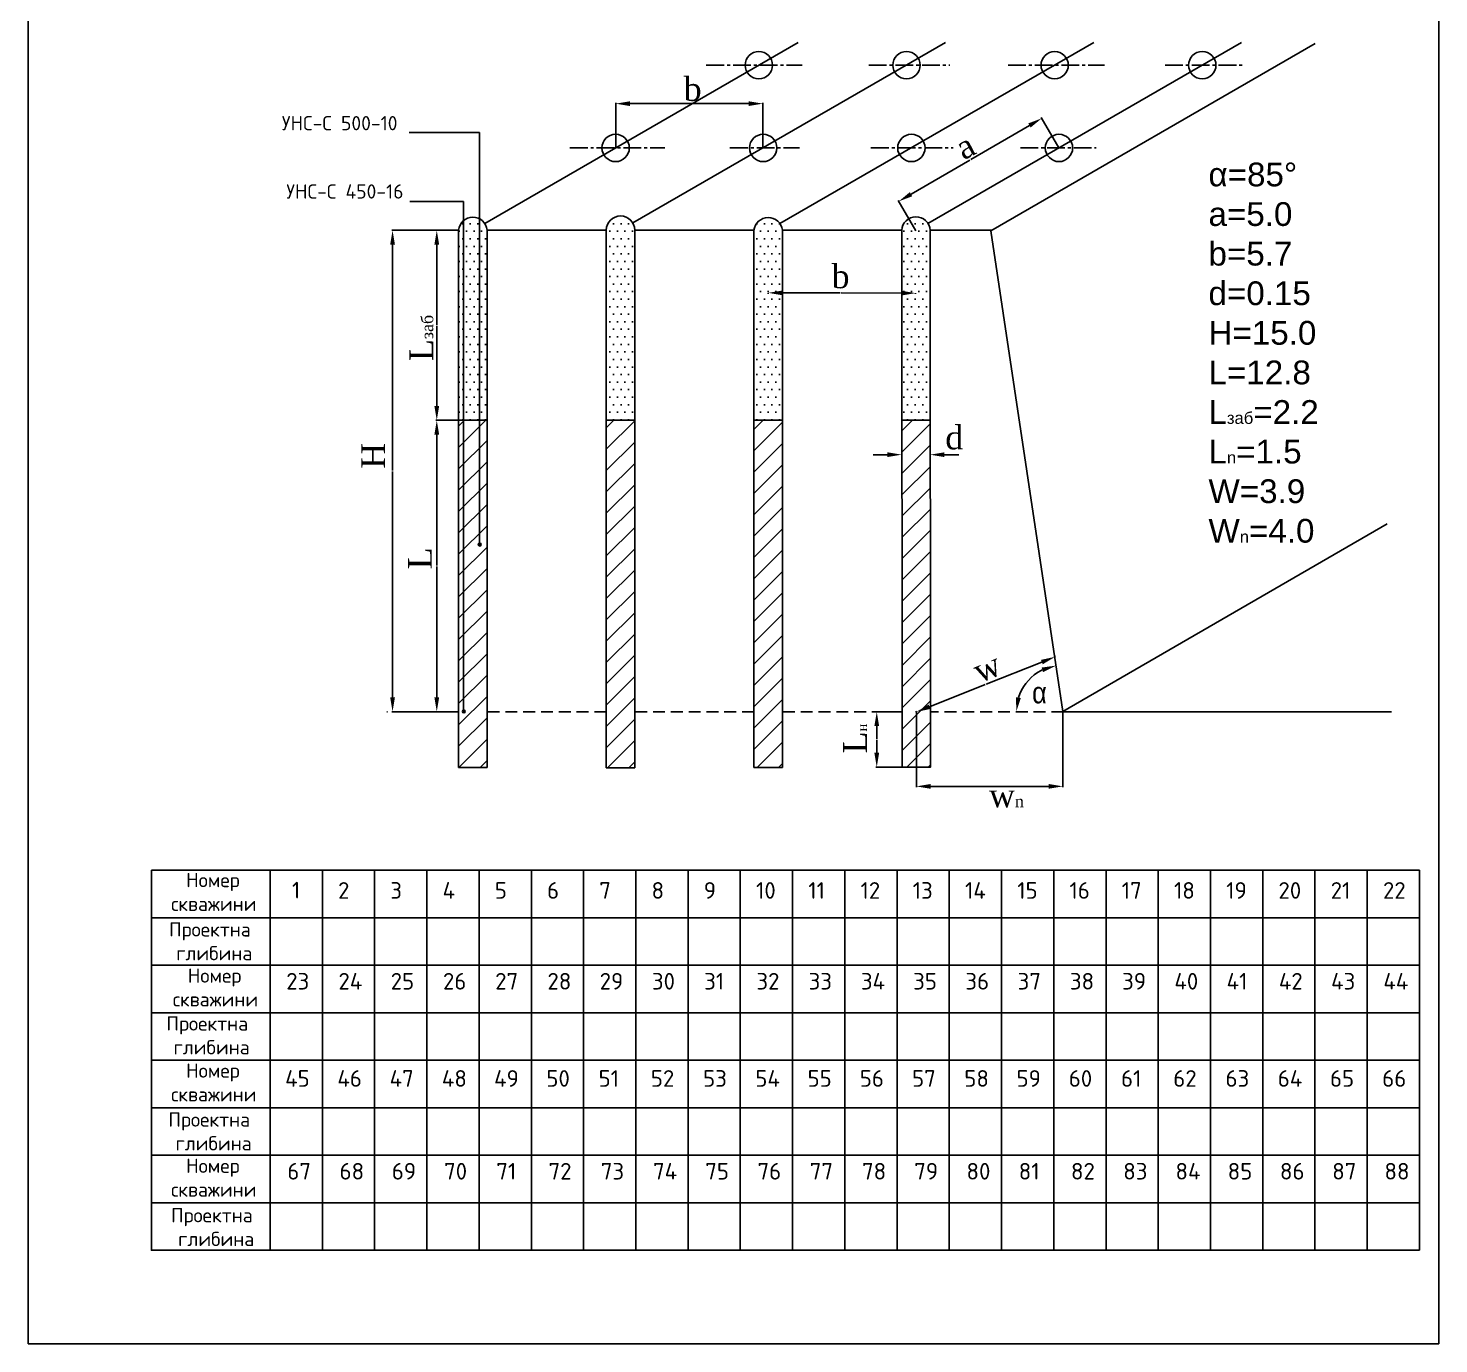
# Model space of a CAD drawing. Header units: metres. Extents: x -151 to 671, y 3490 to 3917.
# Drawn here: x 373.8 to 670.8, y 3497.3 to 3774.3 of the extents above; entities that cross this region are included whole.
import ezdxf

# ---------------------------------------------------------------- set-up
doc = ezdxf.new("R2010")
doc.units = ezdxf.units.M
doc.header["$LTSCALE"] = 5
doc.linetypes.add('CENTER2', pattern=[1.125, 0.75, -0.125, 0.125, -0.125])
doc.linetypes.add('DASHED', pattern=[0.75, 0.5, -0.25])
doc.styles.get("Standard").update_dxf_attribs({"font": 'simplex.shx'})
doc.styles.add('СПДС', font='isocpeur.ttf')
doc.dimstyles.get("Standard").update_dxf_attribs({"dimtxt": 0.18, "dimasz": 0.18, "dimexe": 0.18, "dimexo": 0.0625, "dimgap": 0.09, "dimtad": 0, "dimtih": 1, "dimtoh": 1, "dimdec": 4, "dimzin": 0, "dimdsep": 46, "dimtxsty": 'Standard', "dimcen": 0.09, "dimadec": 0, "dimazin": 0, "dimtfac": 1, "dimtdec": 4, "dimtofl": 0, "dimtmove": 0, "dimatfit": 3, "dimfxl": 1, "dimtolj": 1, "dimtzin": 0, "dimarcsym": 0})

# ---------------------------------------------------------------- blocks, each defined once
blk = doc.blocks.new('*D136')
at = {"color": 0, "lineweight": -2, "transparency": 16777216}
for p, q in [((497.5, 3749.15), (497.5, 3758.6)), ((500.5, 3758.42), (525.47, 3758.42)), ((528.47, 3749.15), (528.47, 3758.6))]:
    blk.add_line(p, q, dxfattribs=at)
at = {"color": 0, "transparency": 16777216}
for points in [[(500.5, 3758.92), (500.5, 3757.92), (497.5, 3758.42)], [(525.47, 3758.92), (525.47, 3757.92), (528.47, 3758.42)]]:
    blk.add_solid(points, dxfattribs=at)
at = {"layer": 'Defpoints', "color": 0, "transparency": 16777216}
for p in [(528.47, 3758.42), (497.5, 3749.09), (528.47, 3749.09)]:
    blk.add_point(p, dxfattribs=at)
at = {"color": 0, "transparency": 16777216, "insert": (512.99, 3758.52), "char_height": 0.0001, "attachment_point": 5}
blk.add_mtext('\\A1;b', dxfattribs=at)
blk = doc.blocks.new('*D137')
at = {"color": 0, "lineweight": -2, "transparency": 16777216}
for p, q in [((557.72, 3731.74), (557.72, 3684.34)), ((563.72, 3731.74), (563.72, 3684.34)), ((554.72, 3684.52), (551.72, 3684.52)), ((566.72, 3684.52), (569.72, 3684.52))]:
    blk.add_line(p, q, dxfattribs=at)
at = {"color": 0, "transparency": 16777216}
for points in [[(554.72, 3685.02), (554.72, 3684.02), (557.72, 3684.52)], [(566.72, 3685.02), (566.72, 3684.02), (563.72, 3684.52)]]:
    blk.add_solid(points, dxfattribs=at)
at = {"layer": 'Defpoints', "color": 0, "transparency": 16777216}
for p in [(557.72, 3731.8), (563.72, 3731.8), (557.72, 3684.52)]:
    blk.add_point(p, dxfattribs=at)
at = {"color": 0, "transparency": 16777216, "insert": (560.72, 3684.62), "char_height": 0.0001, "attachment_point": 5}
blk.add_mtext('\\A1;d', dxfattribs=at)
blk = doc.blocks.new('*D134')
at = {"color": 0, "lineweight": -2, "transparency": 16777216}
for p, q in [((529.63, 3718.55), (529.63, 3718.41)), ((532.63, 3718.58), (544.79, 3718.56)), ((557.61, 3718.53), (544.99, 3718.56)), ((560.61, 3718.49), (560.61, 3718.35))]:
    blk.add_line(p, q, dxfattribs=at)
at = {"color": 0, "transparency": 16777216}
for points in [[(532.63, 3719.08), (532.63, 3718.08), (529.63, 3718.59)], [(557.61, 3719.03), (557.61, 3718.03), (560.61, 3718.53)]]:
    blk.add_solid(points, dxfattribs=at)
at = {"layer": 'Defpoints', "color": 0, "transparency": 16777216}
for p in [(529.63, 3718.61), (560.61, 3718.55), (560.61, 3718.53)]:
    blk.add_point(p, dxfattribs=at)
at = {"color": 0, "transparency": 16777216, "insert": (544.89, 3718.56), "char_height": 0.0001, "attachment_point": 5}
blk.add_mtext('\\A1;b', dxfattribs=at)
blk = doc.blocks.new('*D138')
at = {"color": 0, "lineweight": -2, "transparency": 16777216}
for p, q in [((590.81, 3749.14), (587.12, 3755.49)), ((584.62, 3753.83), (572.25, 3746.64)), ((559.69, 3739.35), (572.06, 3746.53)), ((560.69, 3731.65), (557, 3738))]:
    blk.add_line(p, q, dxfattribs=at)
at = {"color": 0, "transparency": 16777216}
for points in [[(584.37, 3754.26), (584.87, 3753.4), (587.22, 3755.33)], [(559.43, 3739.78), (559.94, 3738.92), (557.09, 3737.84)]]:
    blk.add_solid(points, dxfattribs=at)
at = {"layer": 'Defpoints', "color": 0, "transparency": 16777216}
for p in [(587.22, 3755.33), (590.84, 3749.09), (560.72, 3731.6)]:
    blk.add_point(p, dxfattribs=at)
at = {"color": 0, "transparency": 16777216, "insert": (572.15, 3746.59), "char_height": 0.001, "attachment_point": 5}
blk.add_mtext('\\A1;34.8345', dxfattribs=at)
blk = doc.blocks.new('*D139')
at = {"color": 0, "lineweight": -2, "transparency": 16777216}
for start, end in [(122.9007, 162.4064), (116.1276, 122.8735)]:
    blk.add_arc((591.65, 3630.41), 9.81, start, end, dxfattribs=at)
at = {"color": 0, "transparency": 16777216}
for points in [[(587.18, 3639.7), (587.48, 3638.74), (590.2, 3640.11)], [(582.8, 3633.3), (581.81, 3633.45), (581.84, 3630.41)]]:
    blk.add_solid(points, dxfattribs=at)
at = {"layer": 'Defpoints', "color": 0, "transparency": 16777216}
for p in [(576.46, 3731.65), (582.92, 3634.89), (563.72, 3630.41), (591.64, 3630.48), (591.76, 3630.41)]:
    blk.add_point(p, dxfattribs=at)
at = {"color": 0, "transparency": 16777216, "insert": (586.33, 3638.65), "char_height": 0.001, "attachment_point": 5}
blk.add_mtext('\\A1;81°', dxfattribs=at)
blk = doc.blocks.new('*D140')
at = {"color": 0, "lineweight": -2, "transparency": 16777216}
for p, q in [((560.81, 3630.29), (560.81, 3614.51)), ((591.67, 3630.35), (591.67, 3614.51)), ((563.81, 3614.69), (588.67, 3614.69))]:
    blk.add_line(p, q, dxfattribs=at)
at = {"color": 0, "transparency": 16777216}
for points in [[(563.81, 3615.19), (563.81, 3614.19), (560.81, 3614.69)], [(588.67, 3615.19), (588.67, 3614.19), (591.67, 3614.69)]]:
    blk.add_solid(points, dxfattribs=at)
at = {"layer": 'Defpoints', "color": 0, "transparency": 16777216}
for p in [(560.81, 3630.36), (591.67, 3630.41), (591.67, 3614.69)]:
    blk.add_point(p, dxfattribs=at)
at = {"color": 0, "transparency": 16777216, "insert": (576.24, 3614.79), "char_height": 0.0001, "attachment_point": 5}
blk.add_mtext('\\A1;30.8616', dxfattribs=at)
blk = doc.blocks.new('*D135')
at = {"color": 0, "lineweight": -2, "transparency": 16777216}
for p, q in [((590.03, 3641.96), (589.96, 3642.12)), ((587.24, 3640.85), (575.51, 3636.19)), ((563.57, 3631.46), (575.3, 3636.11)), ((560.78, 3630.35), (560.72, 3630.52))]:
    blk.add_line(p, q, dxfattribs=at)
at = {"color": 0, "transparency": 16777216}
for points in [[(587.05, 3641.32), (587.42, 3640.39), (590.03, 3641.96)], [(563.39, 3631.92), (563.76, 3630.99), (560.78, 3630.35)]]:
    blk.add_solid(points, dxfattribs=at)
at = {"layer": 'Defpoints', "color": 0, "transparency": 16777216}
for p in [(590.03, 3641.96), (590.05, 3641.9), (560.81, 3630.29)]:
    blk.add_point(p, dxfattribs=at)
at = {"color": 0, "transparency": 16777216, "insert": (575.4, 3636.15), "char_height": 0.0001, "attachment_point": 5}
blk.add_mtext('\\A1;31.4616', dxfattribs=at)
blk = doc.blocks.new('*D141')
at = {"color": 0, "lineweight": -2, "transparency": 16777216}
for p, q in [((464.37, 3731.76), (459.65, 3731.76)), ((459.83, 3728.76), (459.83, 3711.86)), ((459.83, 3694.76), (459.83, 3711.66)), ((464.44, 3691.76), (459.65, 3691.76))]:
    blk.add_line(p, q, dxfattribs=at)
at = {"color": 0, "transparency": 16777216}
for points in [[(459.33, 3728.76), (460.33, 3728.76), (459.83, 3731.76)], [(459.33, 3694.76), (460.33, 3694.76), (459.83, 3691.76)]]:
    blk.add_solid(points, dxfattribs=at)
at = {"layer": 'Defpoints', "color": 0, "transparency": 16777216}
for p in [(464.43, 3731.76), (459.83, 3691.76), (464.51, 3691.76)]:
    blk.add_point(p, dxfattribs=at)
at = {"color": 0, "transparency": 16777216, "insert": (459.83, 3711.76), "char_height": 0.0001, "attachment_point": 5}
blk.add_mtext('\\A1;39.9941', dxfattribs=at)
blk = doc.blocks.new('*D142')
at = {"color": 0, "lineweight": -2, "transparency": 16777216}
for p, q in [((464.37, 3691.76), (459.65, 3691.76)), ((459.83, 3688.76), (459.83, 3661.19)), ((459.83, 3633.41), (459.83, 3660.99)), ((464.37, 3630.41), (459.65, 3630.41))]:
    blk.add_line(p, q, dxfattribs=at)
at = {"color": 0, "transparency": 16777216}
for points in [[(459.33, 3688.76), (460.33, 3688.76), (459.83, 3691.76)], [(459.33, 3633.41), (460.33, 3633.41), (459.83, 3630.41)]]:
    blk.add_solid(points, dxfattribs=at)
at = {"layer": 'Defpoints', "color": 0, "transparency": 16777216}
for p in [(464.43, 3691.76), (459.83, 3630.41), (464.43, 3630.41)]:
    blk.add_point(p, dxfattribs=at)
at = {"color": 0, "transparency": 16777216, "insert": (459.83, 3661.09), "char_height": 0.0001, "attachment_point": 5}
blk.add_mtext('\\A1;61.3489', dxfattribs=at)
blk = doc.blocks.new('*D143')
at = {"color": 0, "lineweight": -2, "transparency": 16777216}
for p, q in [((464.37, 3731.76), (450.34, 3731.76)), ((450.52, 3728.76), (450.52, 3681.18)), ((450.52, 3633.41), (450.52, 3680.98)), ((464.31, 3630.41), (450.34, 3630.41))]:
    blk.add_line(p, q, dxfattribs=at)
at = {"color": 0, "transparency": 16777216}
for points in [[(450.02, 3728.76), (451.02, 3728.76), (450.52, 3731.76)], [(450.02, 3633.41), (451.02, 3633.41), (450.52, 3630.41)]]:
    blk.add_solid(points, dxfattribs=at)
at = {"layer": 'Defpoints', "color": 0, "transparency": 16777216}
for p in [(464.43, 3731.76), (450.52, 3630.41), (464.37, 3630.41)]:
    blk.add_point(p, dxfattribs=at)
at = {"color": 0, "transparency": 16777216, "insert": (450.52, 3681.08), "char_height": 0.0001, "attachment_point": 5}
blk.add_mtext('\\A1;101.3430', dxfattribs=at)
blk = doc.blocks.new('*D144')
at = {"color": 0, "lineweight": -2, "transparency": 16777216}
for p, q in [((557.66, 3630.41), (552.29, 3630.41)), ((552.47, 3627.41), (552.47, 3624.68)), ((552.47, 3621.76), (552.47, 3624.48)), ((557.74, 3618.76), (552.29, 3618.76))]:
    blk.add_line(p, q, dxfattribs=at)
at = {"color": 0, "transparency": 16777216}
for points in [[(551.97, 3627.41), (552.97, 3627.41), (552.47, 3630.41)], [(551.97, 3621.76), (552.97, 3621.76), (552.47, 3618.76)]]:
    blk.add_solid(points, dxfattribs=at)
at = {"layer": 'Defpoints', "color": 0, "transparency": 16777216}
for p in [(557.72, 3630.41), (552.47, 3618.76), (557.81, 3618.76)]:
    blk.add_point(p, dxfattribs=at)
at = {"color": 0, "transparency": 16777216, "insert": (552.47, 3624.58), "char_height": 0.0001, "attachment_point": 5}
blk.add_mtext('\\A1;11.6562', dxfattribs=at)

msp = doc.modelspace()

# ---------------------------------------------------------------- hatches: boundary and pattern name
h = msp.add_hatch()
h.set_pattern_fill('DOTS', color=256)
h.set_pattern_definition([(0, (586.752, 23.1445), (0.79375, 1.5875), [0, -1.5875])])
h.paths.add_polyline_path([(501.52843, 3731.80001, 0.999999922), (495.52843, 3731.74163), (495.52843, 3691.76091), (501.52843, 3691.76091)])
h.paths.add_polyline_path([(470.43377, 3731.80255, 0.919086319), (464.43377, 3731.75593), (464.43377, 3691.76091), (470.43377, 3691.76091)])
h.paths.add_polyline_path([(532.6231, 3731.80001, 0.887355022), (526.6231, 3731.75849), (526.6231, 3691.76091), (532.6231, 3691.76091)])
h.paths.add_polyline_path([(563.71776, 3731.80001, 0.940031542), (557.71776, 3731.76173), (557.71776, 3691.76091), (563.71776, 3691.76091)])
h = msp.add_hatch()
h.set_pattern_fill('ANSI31', color=256)
h.set_pattern_definition([(45, (586.752, 23.1445), (-2.245064, 2.245064), [])])
h.paths.add_polyline_path([(464.43377, 3618.66319), (470.43377, 3618.66319), (470.43377, 3691.76091), (464.43377, 3691.76091)])
h.paths.add_polyline_path([(526.6231, 3618.66319), (532.6231, 3618.66319), (532.6231, 3691.76091), (526.6231, 3691.76091)])
h.paths.add_polyline_path([(495.52843, 3618.66319), (501.52843, 3618.66319), (501.52843, 3691.76091), (495.52843, 3691.76091)])
h.paths.add_polyline_path([(557.80386, 3618.75581), (563.80386, 3618.75581), (563.74826, 3691.76091), (557.74826, 3691.76091)])
h = msp.add_hatch(color=256)
h.dxf.hatch_style = 1
h.paths.add_polyline_path([(469.17483, 3665.59059, 1), (468.58027, 3665.59059, 1)])
h = msp.add_hatch(color=256)
h.dxf.hatch_style = 1
h.paths.add_polyline_path([(465.82298, 3630.48179, 1), (465.22842, 3630.48179, 1)])

# ---------------------------------------------------------------- linework, layer by layer
at = {"linetype": 'CENTER2'}
for p, q in [((516.58319, 3766.50779), (536.76349, 3766.50779)), ((550.78613, 3766.50779), (567.85697, 3766.50779)), ((580.1094, 3766.50779), (600.45342, 3766.50779)), ((613.18382, 3766.50779), (629.81354, 3766.50779)), ((487.86557, 3749.08801), (507.86995, 3749.08801)), ((521.56616, 3749.08801), (536.18245, 3749.08801)), ((551.2551, 3749.08801), (568.55057, 3749.08801)), ((582.71493, 3749.08801), (598.6681, 3749.08801))]:
    msp.add_line(p, q, dxfattribs=at)
for p, q in [((468.85925, 3752.3306), (454.04174, 3752.3306)), ((468.85925, 3665.58323), (468.85925, 3752.3306)), ((465.48977, 3737.8233), (454.17578, 3737.8233)), ((465.48977, 3630.4446), (465.48977, 3737.8233)), ((470.43404, 3731.79958), (495.55618, 3731.80001)), ((501.52843, 3731.80001), (526.65085, 3731.80001)), ((532.6231, 3731.80001), (557.74551, 3731.80001)), ((563.71776, 3731.80001), (576.71188, 3731.80001)), ((464.50671, 3691.76091), (470.43377, 3691.76091)), ((495.46026, 3691.76091), (501.58796, 3691.76091)), ((526.6231, 3691.76091), (532.6231, 3691.76091)), ((557.71776, 3691.76091), (563.71776, 3691.76091)), ((560.8065, 3630.35555), (560.8065, 3615.28886)), ((591.66806, 3630.41226), (660.82073, 3630.41226)), ((424.74332, 3597.03565), (424.74332, 3577.03565)), ((435.74332, 3597.03565), (435.74332, 3577.03565)), ((446.74332, 3597.03565), (446.74332, 3577.03565)), ((457.74332, 3597.03565), (457.74332, 3577.03565)), ((468.74332, 3597.03565), (468.74332, 3577.03565)), ((479.74332, 3597.03565), (479.74332, 3577.03565)), ((490.74332, 3597.03565), (490.74332, 3577.03565)), ((501.74332, 3597.03565), (501.74332, 3577.03565)), ((512.74332, 3597.03565), (512.74332, 3577.03565)), ((523.74332, 3597.03565), (523.74332, 3577.03565)), ((534.74332, 3597.03565), (534.74332, 3577.03565)), ((545.74332, 3597.03565), (545.74332, 3577.03565)), ((556.74332, 3597.03565), (556.74332, 3577.03565)), ((567.74332, 3597.03565), (567.74332, 3577.03565)), ((578.74332, 3597.03565), (578.74332, 3577.03565)), ((589.74332, 3597.03565), (589.74332, 3577.03565)), ((600.74332, 3597.03565), (600.74332, 3577.03565)), ((611.74332, 3597.03565), (611.74332, 3577.03565)), ((622.74332, 3597.03565), (622.74332, 3577.03565)), ((633.74332, 3597.03565), (633.74332, 3577.03565)), ((644.74332, 3597.03565), (644.74332, 3577.03565)), ((655.74332, 3597.03565), (655.74332, 3577.03565)), ((666.74332, 3597.03565), (666.74332, 3577.03565)), ((424.74332, 3577.03565), (424.74332, 3557.03565)), ((435.74332, 3577.03565), (435.74332, 3557.03565)), ((446.74332, 3577.03565), (446.74332, 3557.03565)), ((457.74332, 3577.03565), (457.74332, 3557.03565)), ((468.74332, 3577.03565), (468.74332, 3557.03565)), ((479.74332, 3577.03565), (479.74332, 3557.03565)), ((490.74332, 3577.03565), (490.74332, 3557.03565)), ((501.74332, 3577.03565), (501.74332, 3557.03565)), ((512.74332, 3577.03565), (512.74332, 3557.03565)), ((523.74332, 3577.03565), (523.74332, 3557.03565)), ((534.74332, 3577.03565), (534.74332, 3557.03565)), ((545.74332, 3577.03565), (545.74332, 3557.03565)), ((556.74332, 3577.03565), (556.74332, 3557.03565)), ((567.74332, 3577.03565), (567.74332, 3557.03565)), ((578.74332, 3577.03565), (578.74332, 3557.03565)), ((589.74332, 3577.03565), (589.74332, 3557.03565)), ((600.74332, 3577.03565), (600.74332, 3557.03565)), ((611.74332, 3577.03565), (611.74332, 3557.03565)), ((622.74332, 3577.03565), (622.74332, 3557.03565)), ((633.74332, 3577.03565), (633.74332, 3557.03565)), ((644.74332, 3577.03565), (644.74332, 3557.03565)), ((655.74332, 3577.03565), (655.74332, 3557.03565)), ((666.74332, 3577.03565), (666.74332, 3557.03565)), ((424.74332, 3557.03565), (424.74332, 3537.03565)), ((435.74332, 3557.03565), (435.74332, 3537.03565)), ((446.74332, 3557.03565), (446.74332, 3537.03565)), ((457.74332, 3557.03565), (457.74332, 3537.03565)), ((468.74332, 3557.03565), (468.74332, 3537.03565)), ((479.74332, 3557.03565), (479.74332, 3537.03565)), ((490.74332, 3557.03565), (490.74332, 3537.03565)), ((501.74332, 3557.03565), (501.74332, 3537.03565)), ((512.74332, 3557.03565), (512.74332, 3537.03565)), ((523.74332, 3557.03565), (523.74332, 3537.03565)), ((534.74332, 3557.03565), (534.74332, 3537.03565)), ((545.74332, 3557.03565), (545.74332, 3537.03565)), ((556.74332, 3557.03565), (556.74332, 3537.03565)), ((567.74332, 3557.03565), (567.74332, 3537.03565)), ((578.74332, 3557.03565), (578.74332, 3537.03565)), ((589.74332, 3557.03565), (589.74332, 3537.03565)), ((600.74332, 3557.03565), (600.74332, 3537.03565)), ((611.74332, 3557.03565), (611.74332, 3537.03565)), ((622.74332, 3557.03565), (622.74332, 3537.03565)), ((633.74332, 3557.03565), (633.74332, 3537.03565)), ((644.74332, 3557.03565), (644.74332, 3537.03565)), ((655.74332, 3557.03565), (655.74332, 3537.03565)), ((666.74332, 3557.03565), (666.74332, 3537.03565)), ((424.74332, 3537.03565), (424.74332, 3517.03565)), ((435.74332, 3537.03565), (435.74332, 3517.03565)), ((446.74332, 3537.03565), (446.74332, 3517.03565)), ((457.74332, 3537.03565), (457.74332, 3517.03565)), ((468.74332, 3537.03565), (468.74332, 3517.03565)), ((479.74332, 3537.03565), (479.74332, 3517.03565)), ((490.74332, 3537.03565), (490.74332, 3517.03565)), ((501.74332, 3537.03565), (501.74332, 3517.03565)), ((512.74332, 3537.03565), (512.74332, 3517.03565)), ((523.74332, 3537.03565), (523.74332, 3517.03565)), ((534.74332, 3537.03565), (534.74332, 3517.03565)), ((545.74332, 3537.03565), (545.74332, 3517.03565)), ((556.74332, 3537.03565), (556.74332, 3517.03565)), ((567.74332, 3537.03565), (567.74332, 3517.03565)), ((578.74332, 3537.03565), (578.74332, 3517.03565)), ((589.74332, 3537.03565), (589.74332, 3517.03565)), ((600.74332, 3537.03565), (600.74332, 3517.03565)), ((611.74332, 3537.03565), (611.74332, 3517.03565)), ((622.74332, 3537.03565), (622.74332, 3517.03565)), ((633.74332, 3537.03565), (633.74332, 3517.03565)), ((644.74332, 3537.03565), (644.74332, 3517.03565)), ((655.74332, 3537.03565), (655.74332, 3517.03565)), ((666.74332, 3537.03565), (666.74332, 3517.03565))]:
    msp.add_line(p, q)
at = {"linetype": 'DASHED'}
for p, q in [((464.43377, 3630.41198), (449.32937, 3630.41198)), ((495.52843, 3630.41198), (470.43377, 3630.41198)), ((526.6231, 3630.41198), (501.52843, 3630.41198)), ((557.71776, 3630.41198), (532.6231, 3630.41198)), ((591.7567, 3630.41198), (563.71776, 3630.41198))]:
    msp.add_line(p, q, dxfattribs=at)
at = {"flags": 128}
msp.add_lwpolyline([(373.80935, 3497.33904), (670.80935, 3497.33904), (670.80935, 3917.33904), (373.80935, 3917.33904)], close=True, dxfattribs=at)
for points in [[(469.9731, 3733.19263), (535.89487, 3771.2638)], [(501.13247, 3733.3318), (566.95662, 3771.2638)], [(532.06547, 3733.15515), (598.16938, 3771.2638)], [(563.22141, 3733.2001), (629.2524, 3771.2638)], [(576.45869, 3731.65383), (644.78758, 3771.10353)], [(470.43377, 3731.80001), (470.43377, 3618.69647), (464.43377, 3618.69647), (464.43377, 3731.8141)], [(501.52843, 3731.80001), (501.52843, 3618.60611), (495.52843, 3618.60611), (495.52843, 3731.80001)], [(532.6231, 3731.80001), (532.6231, 3618.69248), (526.6231, 3618.69248), (526.6231, 3731.80001)], [(563.71776, 3731.80001), (563.8065, 3618.75581), (557.8065, 3618.75581), (557.71776, 3731.80001)], [(576.45869, 3731.65383), (591.64097, 3630.47858)], [(591.64097, 3630.47858), (659.96986, 3669.92828)], [(399.74332, 3597.03565), (399.74332, 3587.03565)], [(399.74332, 3597.03565), (666.74332, 3597.03565)], [(399.74332, 3587.03565), (666.74332, 3587.03565)], [(666.74332, 3577.03565), (399.74332, 3577.03565), (399.74332, 3587.03565)], [(399.74332, 3577.03565), (399.74332, 3567.03565)], [(399.74332, 3577.03565), (666.74332, 3577.03565)], [(399.74332, 3567.03565), (666.74332, 3567.03565)], [(666.74332, 3557.03565), (399.74332, 3557.03565), (399.74332, 3567.03565)], [(399.74332, 3557.03565), (399.74332, 3547.03565)], [(399.74332, 3557.03565), (666.74332, 3557.03565)], [(399.74332, 3547.03565), (666.74332, 3547.03565)], [(666.74332, 3537.03565), (399.74332, 3537.03565), (399.74332, 3547.03565)], [(399.74332, 3537.03565), (399.74332, 3527.03565)], [(399.74332, 3537.03565), (666.74332, 3537.03565)], [(399.74332, 3527.03565), (666.74332, 3527.03565)], [(666.74332, 3517.03565), (399.74332, 3517.03565), (399.74332, 3527.03565)]]:
    msp.add_lwpolyline(points, dxfattribs=at)
for centre, radius in [((527.65722, 3766.50779), 2.87639), ((558.71898, 3766.50779), 2.87639), ((589.93174, 3766.50779), 2.87639), ((621.01475, 3766.50779), 2.87639), ((497.49508, 3749.08801), 2.87639), ((528.54703, 3749.08801), 2.87639), ((559.75979, 3749.08801), 2.87639), ((590.84281, 3749.08801), 2.87639), ((468.87755, 3665.59059), 0.29728), ((465.5257, 3630.48179), 0.29728)]:
    msp.add_circle(centre, radius)
for centre, radius, start, end in [((467.43574, 3731.52582), 3.01078, 5.2171081, 175.6339202), ((498.52843, 3731.77082), 3.00014, 0.557441, 179.442568), ((529.62559, 3731.41987), 3.02152, 7.2276431, 173.6233853), ((560.71895, 3731.59522), 3.0058, 3.9065789, 176.9444494)]:
    msp.add_arc(centre, radius, start, end)

# ---------------------------------------------------------------- texts
at = {"attachment_point": 1, "style": 'СПДС'}
for s, width, heights, insert, char_height in [('{\\f@Batang|b0|i0|c0|p18;b}', 2.088628, [0], (511.82694, 3764.00518), 5), ('{\\f@Arial Unicode MS|b0|i0|c0|p34;α=85%%D\\P\\f@Arial Unicode MS|b0|i0|c204|p34;а\\f@Arial Unicode MS|b0|i0|c0|p34;=5.0\\Pb=5.7\\Pd=0.15\\PH=15.0\\PL=12.8\\PL\\f@Arial Unicode MS|b0|i0|c204|p34;\\H0.5x;заб\\f@Arial Unicode MS|b0|i0|c0|p34;\\H2x;=2.2\\PL\\H0.5x;n\\H2x;=1.5\\PW=3.9\\PW\\H0.5x;n\\H2x;=4.0}', 2.088628, [0], (622.3168, 3746.01104), 5), ('{\\f@Batang|b0|i0|c0|p18;b}', 2.088628, [0], (542.96573, 3724.57415), 5), ('{\\f@Batang|b0|i0|c0|p18;d}', 2.088628, [0], (566.90328, 3690.64909), 5), ('{\\f@Batang|b0|i0|c0|p18;w\\H0.5x;n}', 2.088628, [0], (576.12053, 3615.30244), 5), ('\\pi6.83;Номер \\P\\pi3.68;скважини', 24.1599027, [0], (400.21956, 3596.46143), 3), ('\\pi4.5182;1', 10.0864123, [0], (424.82167, 3594.60213), 3.5), ('2', 10.0864123, [0], (439.05297, 3594.53347), 3.5), ('3', 10.0864123, [0], (450.05297, 3594.53347), 3.5), ('4', 10.0864123, [0], (461.05297, 3594.53347), 3.5), ('5', 10.0864123, [0], (472.05297, 3594.53347), 3.5), ('6', 10.0864123, [0], (483.05297, 3594.53347), 3.5), ('7', 10.0864123, [0], (494.05297, 3594.53347), 3.5), ('8', 10.0864123, [0], (505.05297, 3594.53347), 3.5), ('9', 10.0864123, [0], (516.05297, 3594.53347), 3.5), ('10', 10.0864123, [0], (527.05297, 3594.53347), 3.5), ('11', 10.0864123, [0], (538.05297, 3594.53347), 3.5), ('12', 10.0864123, [0], (549.05297, 3594.53347), 3.5), ('13', 10.0864123, [0], (560.05297, 3594.53347), 3.5), ('14', 10.0864123, [0], (571.05297, 3594.53347), 3.5), ('15', 10.0864123, [0], (582.05297, 3594.53347), 3.5), ('16', 10.0864123, [0], (593.05297, 3594.53347), 3.5), ('17', 10.0864123, [0], (604.05297, 3594.53347), 3.5), ('18', 10.0864123, [0], (615.05297, 3594.53347), 3.5), ('19', 10.0864123, [0], (626.05297, 3594.53347), 3.5), ('20', 10.0864123, [0], (637.05297, 3594.53347), 3.5), ('21', 10.0864123, [0], (648.05297, 3594.53347), 3.5), ('22', 10.0864123, [0], (659.05297, 3594.53347), 3.5), ('\\pi3.38;Проектна\\P\\pi4.88;глибина', 24.1599027, [0], (400.08088, 3586.07347), 3), ('\\pi6.83;Номер \\P\\pi3.68;скважини', 24.1599027, [0], (400.5697, 3576.35259), 3), ('{\\H1.75x;23}^I^I', 10.0864123, [0], (428.13276, 3575.41257), 2), ('24', 10.0864123, [0], (439.13276, 3575.41257), 3.5), ('25', 10.0864123, [0], (450.13276, 3575.41257), 3.5), ('26', 10.0864123, [0], (461.13276, 3575.41257), 3.5), ('27', 10.0864123, [0], (472.13276, 3575.41257), 3.5), ('28', 10.0864123, [0], (483.13276, 3575.41257), 3.5), ('29', 10.0864123, [0], (494.13276, 3575.41257), 3.5), ('30', 10.0864123, [0], (505.13276, 3575.41257), 3.5), ('31', 10.0864123, [0], (516.13276, 3575.41257), 3.5), ('32', 10.0864123, [0], (527.13276, 3575.41257), 3.5), ('33', 10.0864123, [0], (538.13276, 3575.41257), 3.5), ('34', 10.0864123, [0], (549.13276, 3575.41257), 3.5), ('35', 10.0864123, [0], (560.13276, 3575.41257), 3.5), ('36', 10.0864123, [0], (571.13276, 3575.41257), 3.5), ('37', 10.0864123, [0], (582.13276, 3575.41257), 3.5), ('38', 10.0864123, [0], (593.13276, 3575.41257), 3.5), ('39', 10.0864123, [0], (604.13276, 3575.41257), 3.5), ('40', 10.0864123, [0], (615.13276, 3575.41257), 3.5), ('41', 10.0864123, [0], (626.13276, 3575.41257), 3.5), ('42', 10.0864123, [0], (637.13276, 3575.41257), 3.5), ('43', 10.0864123, [0], (648.13276, 3575.41257), 3.5), ('44', 10.0864123, [0], (659.13276, 3575.41257), 3.5), ('\\pi3.38;Проектна\\P\\pi4.88;глибина', 24.1599027, [0], (399.52618, 3566.26708), 3), ('\\pi6.83;Номер \\P\\pi3.68;скважини', 24.1599027, [0], (400.22058, 3556.35315), 3), ('45', 10.0864123, [0], (427.90108, 3554.94977), 3.5), ('46', 10.0864123, [0], (438.90108, 3554.94977), 3.5), ('47', 10.0864123, [0], (449.90108, 3554.94977), 3.5), ('48', 10.0864123, [0], (460.90108, 3554.94977), 3.5), ('49', 10.0864123, [0], (471.90108, 3554.94977), 3.5), ('50', 10.0864123, [0], (482.90108, 3554.94977), 3.5), ('51', 10.0864123, [0], (493.90108, 3554.94977), 3.5), ('52', 10.0864123, [0], (504.90108, 3554.94977), 3.5), ('53', 10.0864123, [0], (515.90108, 3554.94977), 3.5), ('54', 10.0864123, [0], (526.90108, 3554.94977), 3.5), ('55', 10.0864123, [0], (537.90108, 3554.94977), 3.5), ('56', 10.0864123, [0], (548.90108, 3554.94977), 3.5), ('57', 10.0864123, [0], (559.90108, 3554.94977), 3.5), ('58', 10.0864123, [0], (570.90108, 3554.94977), 3.5), ('59', 10.0864123, [0], (581.90108, 3554.94977), 3.5), ('60', 10.0864123, [0], (592.90108, 3554.94977), 3.5), ('61', 10.0864123, [0], (603.90108, 3554.94977), 3.5), ('62', 10.0864123, [0], (614.90108, 3554.94977), 3.5), ('63', 10.0864123, [0], (625.90108, 3554.94977), 3.5), ('64', 10.0864123, [0], (636.90108, 3554.94977), 3.5), ('65', 10.0864123, [0], (647.90108, 3554.94977), 3.5), ('66', 10.0864123, [0], (658.90108, 3554.94977), 3.5), ('\\pi3.38;Проектна\\P\\pi4.88;глибина', 24.1599027, [0], (399.94221, 3546.04517), 3), ('\\pi6.83;Номер \\P\\pi3.68;скважини', 24.1599027, [0], (400.21351, 3536.31077), 3), ('67', 10.0864123, [0], (428.36444, 3535.41257), 3.5), ('68', 10.0864123, [0], (439.36444, 3535.41257), 3.5), ('69', 10.0864123, [0], (450.36444, 3535.41257), 3.5), ('70', 10.0864123, [0], (461.36444, 3535.41257), 3.5), ('71', 10.0864123, [0], (472.36444, 3535.41257), 3.5), ('72', 10.0864123, [0], (483.36444, 3535.41257), 3.5), ('73', 10.0864123, [0], (494.36444, 3535.41257), 3.5), ('74', 10.0864123, [0], (505.36444, 3535.41257), 3.5), ('75', 10.0864123, [0], (516.36444, 3535.41257), 3.5), ('76', 10.0864123, [0], (527.36444, 3535.41257), 3.5), ('77', 10.0864123, [0], (538.36444, 3535.41257), 3.5), ('78', 10.0864123, [0], (549.36444, 3535.41257), 3.5), ('79', 10.0864123, [0], (560.36444, 3535.41257), 3.5), ('80', 10.0864123, [3.92087], (571.36444, 3535.41257), 3.5), ('81', 10.0864123, [0], (582.36444, 3535.41257), 3.5), ('82', 10.0864123, [0], (593.36444, 3535.41257), 3.5), ('83', 10.0864123, [0], (604.36444, 3535.41257), 3.5), ('84', 10.0864123, [0], (615.36444, 3535.41257), 3.5), ('85', 10.0864123, [0], (626.36444, 3535.41257), 3.5), ('86', 10.0864123, [0], (637.36444, 3535.41257), 3.5), ('87', 10.0864123, [0], (648.36444, 3535.41257), 3.5), ('88', 10.0864123, [0], (659.36444, 3535.41257), 3.5), ('\\pi3.38;Проектна\\P\\pi4.88;глибина', 24.1599027, [0], (400.49008, 3525.90344), 3)]:
    msp.add_mtext_dynamic_manual_height_columns(s, width=width, gutter_width=10, heights=heights, dxfattribs=dict(at, insert=insert, char_height=char_height))
at = {"char_height": 3, "attachment_point": 1, "style": 'СПДС'}
for s, insert in [('УНС-С 500-10', (427.211, 3755.81124)), ('УНС-С 450-16', (428.15515, 3741.43045))]:
    msp.add_mtext(s, dxfattribs=dict(at, insert=insert))
at = {"attachment_point": 1, "style": 'СПДС'}
for s, insert, char_height, rotation in [('{\\f@Batang|b0|i0|c0|p18;а}', (568.42321, 3750.87021), 5, 27.86659), ('{\\f@Batang|b0|i0|c0|p18;L\\f@Batang|b0|i0|c204|p18;\\H0.5x;заб}', (454.08641, 3704.24314), 5, 90), ('{\\f@Batang|b0|i0|c0|p18;H}', (443.93559, 3681.55668), 5, 90), ('{\\f@Batang|b0|i0|c0|p18;L}', (453.77952, 3660.39849), 5, 90), ('{\\f@Batang|b0|i0|c0|p18;w}', (572.18843, 3640.98984), 5, 22.3606645), ('{\\fArial Narrow|b0|i0|c0|p34;\\H0.75x;α}', (585.17081, 3636.66428), 6, 0.1473387), ('{\\f@Batang|b0|i0|c0|p18;L\\f@Batang|b0|i0|c204|p18;\\H0.4x;н}', (545.39063, 3621.63827), 5, 90)]:
    msp.add_mtext_dynamic_manual_height_columns(s, width=2.088628, gutter_width=10, heights=[0], dxfattribs=dict(at, insert=insert, char_height=char_height, rotation=rotation))

# ---------------------------------------------------------------- dimensions: what is measured, and where the dimension line sits
dim = msp.add_aligned_dim(p1=(497.49659, 3749.08801), p2=(528.47454, 3749.08801), distance=9.33286, text='b', dimstyle='Standard', override={"dimtxt": 0.0001, "dimasz": 3, "dimgap": 0.1, "dimtad": 1})
dim.commit()
dim.dimension.update_dxf_attribs({"geometry": '*D136', "text_midpoint": (512.98557, 3758.52092)})
for p1, p2, distance, override, picture, middle in [((560.71895, 3731.59522), (590.84281, 3749.08801), 7.22373, {"dimtxt": 0.001, "dimasz": 3}, '*D138', (572.15335, 3746.58848)), ((560.8065, 3630.29305), (590.04919, 3641.89907), 0.06231, {"dimtxt": 0.0001, "dimasz": 3, "dimgap": 0.1, "dimtad": 1}, '*D135', (575.40486, 3636.15398))]:
    dim = msp.add_aligned_dim(p1=p1, p2=p2, distance=distance, dimstyle='Standard', override=override)
    dim.commit()
    dim.dimension.update_dxf_attribs({"geometry": picture, "text_midpoint": middle})
for base, p1, p2, picture, middle in [((450.52238, 3630.41198), (464.4337, 3731.75502), (464.37127, 3630.41198), '*D143', (450.52238, 3681.0835)), ((459.83453, 3691.76091), (464.4337, 3731.75502), (464.50671, 3691.76091), '*D141', (459.83453, 3711.75796)), ((459.83453, 3630.41198), (464.43377, 3691.76091), (464.43377, 3630.41198), '*D142', (459.83453, 3661.08644)), ((552.46833, 3618.75581), (557.71776, 3630.41198), (557.8065, 3618.75581), '*D144', (552.46833, 3624.58389))]:
    dim = msp.add_linear_dim(base=base, p1=p1, p2=p2, angle=90, dimstyle='Standard', override={"dimtxt": 0.0001, "dimasz": 3, "dimgap": 0.1, "dimtad": 1})
    dim.commit()
    dim.dimension.update_dxf_attribs({"geometry": picture, "text_midpoint": middle})
dim = msp.add_linear_dim(base=(557.71776, 3684.5154), p1=(563.71776, 3731.80001), p2=(557.71776, 3731.80001), text='d', dimstyle='Standard', override={"dimtxt": 0.0001, "dimasz": 3, "dimgap": 0.1, "dimtad": 1, "dimjust": 1})
dim.commit()
dim.dimension.update_dxf_attribs({"geometry": '*D137', "text_midpoint": (560.71776, 3684.61545)})
dim = msp.add_angular_dim_2l(base=(582.92373, 3634.88857), line1=((591.7567, 3630.41198), (563.71776, 3630.41198)), line2=((576.45869, 3731.65383), (591.64097, 3630.47858)), dimstyle='Standard', override={"dimtxt": 0.001, "dimasz": 3, "dimgap": 0.001})
dim.commit()
dim.dimension.update_dxf_attribs({"geometry": '*D139', "text_midpoint": (586.32516, 3638.6485), "dimtype": 162})
dim = msp.add_linear_dim(base=(560.60681, 3718.52676), p1=(529.62891, 3718.61362), p2=(560.60686, 3718.55112), angle=359.8844022, text='b', dimstyle='Standard', override={"dimtxt": 0.0001, "dimasz": 3, "dimgap": 0.1, "dimtad": 1})
dim.commit()
dim.dimension.update_dxf_attribs({"geometry": '*D134', "text_midpoint": (544.89195, 3718.55846), "dimtype": 161})
dim = msp.add_linear_dim(base=(591.66806, 3614.68852), p1=(560.8065, 3630.35555), p2=(591.66806, 3630.41226), dimstyle='Standard', override={"dimtxt": 0.0001, "dimasz": 3, "dimgap": 0.1, "dimtad": 1})
dim.commit()
dim.dimension.update_dxf_attribs({"geometry": '*D140', "text_midpoint": (576.23728, 3614.68852), "dimtype": 160})

doc.saveas('drawing.dxf')
